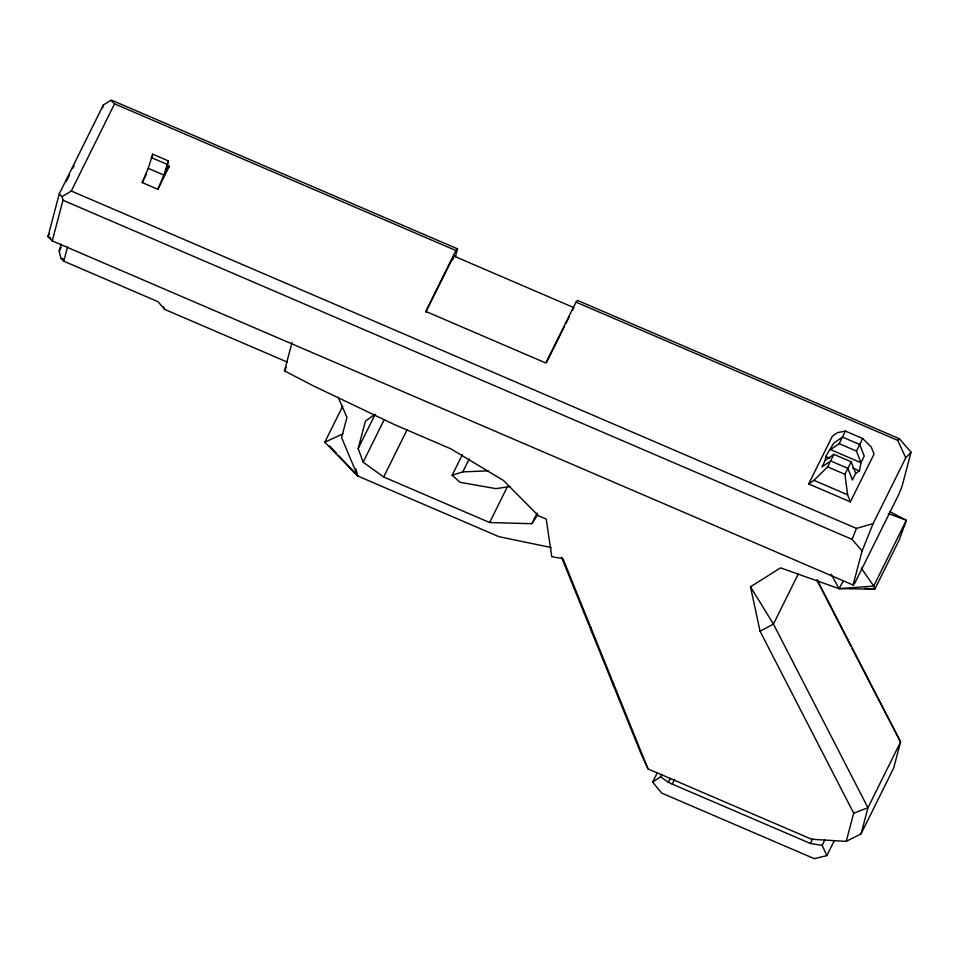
<?xml version="1.0" encoding="UTF-8"?>
<svg xmlns="http://www.w3.org/2000/svg" width="959" height="959" viewBox="0 0 959 959"><rect width="100%" height="100%" fill="white"/><g stroke="black" fill="none" stroke-linecap="round" stroke-linejoin="round"><path stroke-width="1.44" d="M825.255 460.308L825.747 456.46L833.815 443.034L842.458 437.076L859.72 444.497L864.239 456.112L860.978 462.694L859.456 470.941L855.68 473.386L852.407 479.968L847.888 468.352L830.626 460.931L821.983 466.889L825.255 460.308L833.886 454.35L851.16 461.77L855.68 473.386M59.254 193.874L47.95 236.669L52.254 240.877L853.078 585.026L854.673 583.348L898.727 494.52L902.035 486.321L911.05 452.216L899.326 438.707L577.582 300.443L575.987 302.121L545.803 362.993L425.736 311.387L455.933 250.527L457.515 248.849L112.227 100.455L110.98 100.323L103.32 105.034L59.254 193.874L62.119 196.679L62.982 200.251L52.254 240.877M287.221 362.058L164.672 309.385L157.971 301.665L63.797 261.208L60.932 258.403L59.218 251.246L61.1 244.137M102.565 107.888L103.32 105.034M63.797 261.208L67.562 246.978M169.299 166.267L157.875 189.295L142.184 182.558L148.225 168.34L152.733 154.183L168.424 160.932L165.559 171.793L169.299 166.267L166.686 165.14M151.654 158.259L152.733 154.183M157.875 189.295L163.929 175.077L168.424 160.932M817.032 579.572L900.585 741.954L893.692 768.027L861.062 833.827L846.234 841.391L811.638 839.245L648.056 768.95L562.933 558.629L551.773 556.723L546.234 519.071L538.383 515.702L503.487 480.507L450.85 448.836L394.341 424.549L312.994 385.686L284.511 370.869L292.039 342.339M537.567 514.971L531.861 523.71L489.629 522.523L383.696 476.995L363.137 462.178L358.187 448.524L365.415 421.157L374.442 414.684M452.672 259.961L453.715 255.981L573.782 307.587L572.463 310.26M455.369 256.952L457.515 248.849M853.078 585.026L862.093 550.922L873.122 523.614L905.764 457.803L911.05 452.216M846.234 841.391L853.69 813.172L760.079 631.25L750.477 586.8L780.578 567.86L838.981 588.634L874.824 589.162L899.302 539.809L906.363 520.281L889.904 511.674M861.062 833.827L867.943 807.766L900.585 741.954L852.119 648.584M862.093 550.922L852.048 539.342L856.459 528.421L873.122 523.614M66.279 181.443L69.539 174.862M72.8 168.281L74.107 165.655M49.221 234.116L47.95 236.669L50.707 237.856M62.119 196.679L71.314 191.021L114.565 103.824L110.98 100.323M59.218 251.246L61.172 247.302M142.184 182.558L146.475 173.915M284.511 370.869L286.25 367.345M551.473 547.589L498.932 536.68L357.683 475.976L324.813 442.195L342.687 406.184M358.187 448.524L375.161 414.3M425.832 312.226L453.715 255.981M363.137 462.178L384.032 420.054M383.696 476.995L407.191 429.62M510.392 486.465L495.995 488.658L460.044 482.305L452.157 475.244L462.466 454.458M452.157 475.244L462.801 471.888L469.239 458.905M546.558 362.478L564.491 326.324M565.822 323.651L569.143 316.949M489.629 522.523L507.263 486.992M531.861 523.71L537.088 513.185M834.042 841.151L826.862 855.62L814.347 858.677L661.71 793.093L652.647 782.136L657.215 772.93M652.647 782.136L660.559 776.826L661.866 774.189M808.665 483.935L832.328 436.225L837.579 432.605L845.418 431.106L862.68 438.527L871.287 447.086L874.033 454.146L850.369 501.857L808.665 483.935L813.915 480.315L827.665 466.889L833.886 454.35M826.862 855.62L822.163 845.37L810.367 843.452L672.247 784.102L668.399 782.316L670.353 778.372M839.197 443.657L856.459 451.078L860.978 462.694L830.554 449.615L839.197 443.657L845.418 431.106M672.247 784.102L674.585 779.403M850.369 501.857L847.624 494.796L844.939 474.309L851.16 461.77M856.459 451.078L862.68 438.527M798.236 574.069L773.434 624.081L760.079 631.25M810.367 843.452L812.705 838.753M822.163 845.37L824.776 840.108M831.249 574.297L838.981 588.634L843.297 581.106M905.764 457.803L897.744 440.385L899.326 438.707M324.813 442.195L342.998 433.816M853.69 813.172L867.943 807.766L773.434 624.081L750.477 586.8M838.981 588.634L873.733 586.093L906.363 520.281L888.31 513.521M462.801 471.888L488.73 470.809M864.886 588.382L874.824 589.162L873.733 586.093L861.302 568.136M60.932 258.403L63.426 258.678M114.565 103.824L455.933 250.527M575.987 302.121L897.744 440.385M151.102 157.48L166.794 164.217M825.747 456.46L829.787 458.198M852.719 468.052L859.456 470.941M148.225 168.34L163.929 175.077M827.665 466.889L844.939 474.309M813.915 480.315L847.624 494.796M71.314 191.021L856.459 528.421M62.982 200.251L852.048 539.342M660.559 776.826L668.399 782.316M329.608 445.887L336.633 453.403M338.635 455.549L357.683 475.976L355.945 468.879M817.272 580.866L850.753 645.934M163.521 306.904L164.672 309.385M648.056 768.95L640.72 752.947L561.435 557.059M338.191 397.29L346.942 417.417L341.596 437.616L357.683 475.976M590.864 627.582L591.763 631.981M612.957 682.82L613.508 685.733"/></g></svg>
